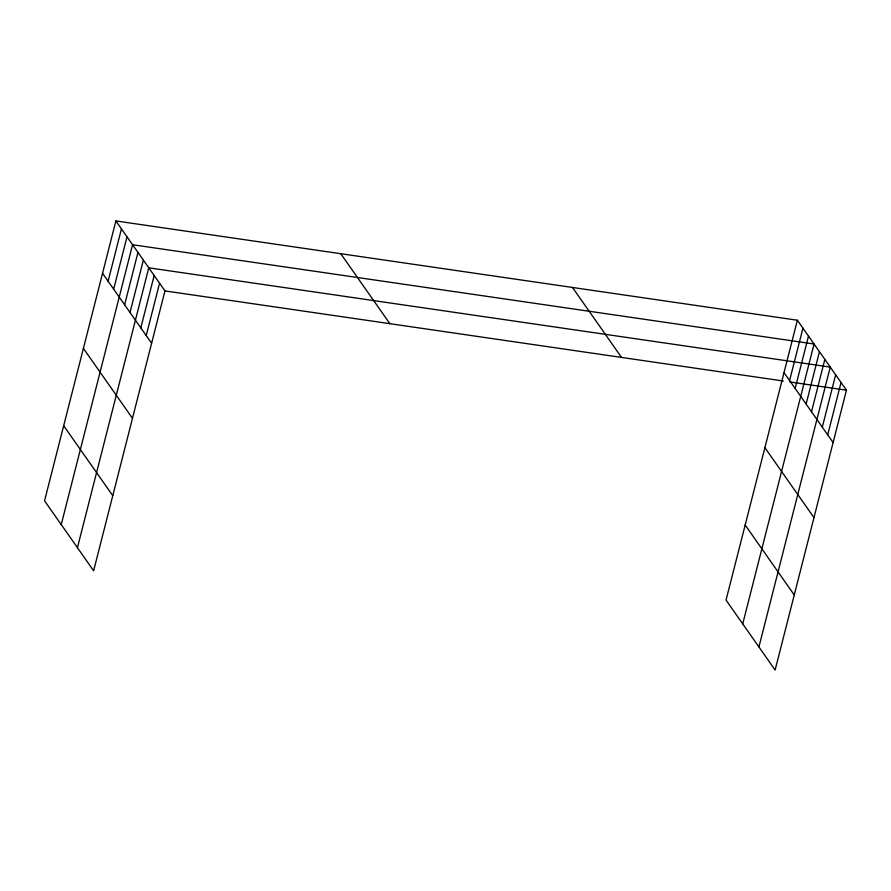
<?xml version="1.0" encoding="UTF-8"?>
<svg xmlns="http://www.w3.org/2000/svg" width="891" height="891" viewBox="0 0 891 891"><rect width="100%" height="100%" fill="white"/><g stroke="black" fill="none" stroke-linecap="round" stroke-linejoin="round"><path stroke-width="1.34" d="M115.886 220.946L44.55 500.809L93.633 570.775L164.958 290.911L115.886 220.946L797.367 320.225L846.45 390.191L775.114 670.054L726.042 600.088L797.367 320.225M108.101 281.233L121.443 228.876M113.658 289.163L127.012 236.806M61.234 524.587L132.57 244.735L814.062 344.015L742.726 623.867M124.629 304.789L137.971 252.431M130.019 312.485L143.362 260.127M77.428 547.687L148.764 267.823L830.256 367.103L758.92 646.966M140.823 327.877L154.165 275.519M146.213 335.573L159.567 283.215M789.593 380.513L802.936 328.155M795.151 388.443L808.493 336.085M806.11 404.069L819.453 351.711M811.512 411.765L824.854 359.407M822.304 427.157L835.658 374.799M827.706 434.853L841.048 382.495M164.958 290.911L783.323 381.003M789.894 381.961L846.45 390.191M784.024 372.583L833.107 442.549M764.89 447.661L813.973 517.626M745.177 525.011L794.249 594.976M572.479 287.47L621.562 357.436M340.774 253.712L389.857 323.678M102.543 273.303L151.615 343.269M83.398 348.381L132.481 418.347M63.684 425.731L112.767 495.697"/></g></svg>
